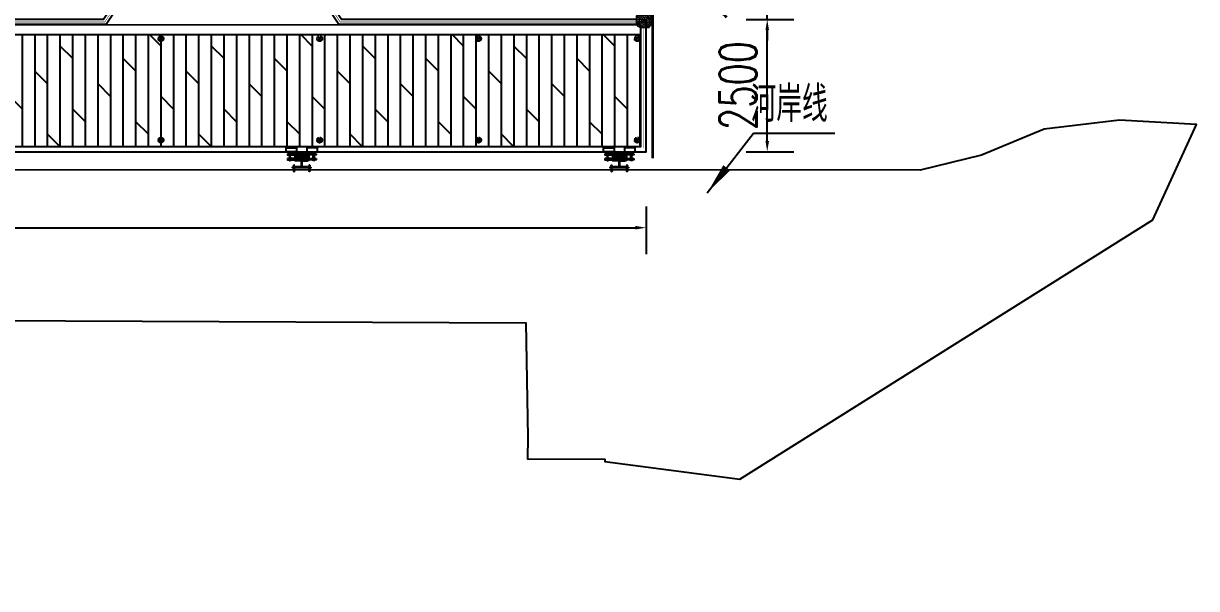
# Model space of a CAD drawing. Extents: x -89702 to 926017, y -610001 to -56924.
# Drawn here: x 78184 to 100343, y -325904 to -315233 of the extents above; entities that cross this region are included whole.
import ezdxf

# ---------------------------------------------------------------- set-up
doc = ezdxf.new("R2010")
doc.units = 0
doc.header["$LTSCALE"] = 10
doc.header["$MEASUREMENT"] = 0
doc.linetypes.add('ACAD_ISO14W100', pattern=[24, 12, -3, 0, -3, 0, -3, 0, -3])
doc.linetypes.add('CENTER', pattern=[2, 1.25, -0.25, 0.25, -0.25])
for name, color, linetype in [('CEN', 1, 'CENTER'), ('DIM_LEAD', 3, 'Continuous'), ('PUB_DIM', 3, 'Continuous'), ('PUB_TEXT', 7, 'Continuous'), ('W-_ANTICOLLISION防撞措施', 6, 'Continuous'), ('W-ALUMINUM_FRAME铝架', 30, 'Continuous'), ('W-MOUNTING固定方式', 5, 'Continuous'), ('W-PLASTIC_RAILINGS塑木栏杆', 6, 'Continuous'), ('W-STEEL_FRAME钢架', 3, 'Continuous'), ('W-WOOD_FLOOR木地板', 30, 'Continuous')]:
    doc.layers.add(name, color=color, linetype=linetype)
doc.layers.add('护舷', color=40, linetype='Continuous', lineweight=15)
doc.layers.add('护角', color=8, linetype='Continuous', lineweight=9)
doc.styles.add('_TCH_DIM', font='SIMPLEX', dxfattribs={"bigfont": 'GBCBIG'})
doc.styles.add('STANDARD_T3', font='simplex.shx', dxfattribs={"width": 0.7, "bigfont": 'gbcbig.shx'})
doc.dimstyles.new('W&&200', dxfattribs={"dimtxt": 700, "dimasz": 200, "dimexe": 500, "dimexo": 600, "dimgap": 200, "dimtad": 1, "dimdec": 0, "dimzin": 0, "dimdsep": 46, "dimtxsty": 'STANDARD_T3', "dimcen": 0.09, "dimclrd": 1, "dimclre": 1, "dimclrt": 7, "dimazin": 2, "dimtfac": 1, "dimtdec": 0, "dimtix": 1, "dimtmove": 2, "dimatfit": 3, "dimfxl": 0, "dimtolj": 1, "dimtzin": 0, "dimarcsym": 0})
pattern_1 = [(315, (-2455400.198, 1604377.926), (5.612660076, 5.612660076), []), (45, (-2455400.198, 1604377.926), (-5.612660076, 5.612660076), [])]
pattern_2 = [(315, (-2455400.198, 1604287.926), (5.612660076, 5.612660076), []), (45, (-2455400.198, 1604287.926), (-5.612660076, 5.612660076), [])]

# ---------------------------------------------------------------- blocks, each defined once
blk = doc.blocks.new('*D1300')
at = {"layer": 'Defpoints', "color": 0, "transparency": 16777216}
for p in [(89944, -315155), (92233, -315155), (89944, -317655)]:
    blk.add_point(p, dxfattribs=at)
at = {"layer": 'W-STEEL_FRAME钢架', "color": 1, "lineweight": -2, "transparency": 16777216}
for p, q in [((91833, -315155), (92733, -315155)), ((92233, -317455), (92233, -315355)), ((91833, -317655), (92733, -317655))]:
    blk.add_line(p, q, dxfattribs=at)
at = {"layer": 'W-STEEL_FRAME钢架', "color": 1, "transparency": 16777216}
for points in [[(92200, -315355), (92267, -315355), (92233, -315155)], [(92200, -317455), (92267, -317455), (92233, -317655)]]:
    blk.add_solid(points, dxfattribs=at)
at = {"layer": 'W-STEEL_FRAME钢架', "color": 7, "transparency": 16777216, "insert": (91683, -316405), "char_height": 700, "attachment_point": 5, "rotation": 90, "style": 'STANDARD_T3'}
blk.add_mtext('\\A1;2500', dxfattribs=at)
blk = doc.blocks.new('*D1305')
at = {"layer": 'Defpoints', "color": 0, "transparency": 16777216}
for p in [(63436, -317656), (89944, -317655), (89944, -319090)]:
    blk.add_point(p, dxfattribs=at)
at = {"layer": 'W-STEEL_FRAME钢架', "color": 1, "lineweight": -2, "transparency": 16777216}
for p, q in [((63436, -318690), (63436, -319590)), ((89944, -318690), (89944, -319590)), ((63636, -319090), (89744, -319090))]:
    blk.add_line(p, q, dxfattribs=at)
at = {"layer": 'W-STEEL_FRAME钢架', "color": 1, "transparency": 16777216}
for points in [[(63636, -319057), (63636, -319124), (63436, -319090)], [(89744, -319056), (89744, -319123), (89944, -319090)]]:
    blk.add_solid(points, dxfattribs=at)
at = {"layer": 'W-STEEL_FRAME钢架', "color": 7, "transparency": 16777216, "insert": (76690, -318540), "char_height": 700, "attachment_point": 5, "rotation": 0.0018, "style": 'STANDARD_T3'}
blk.add_mtext('\\A1;26508', dxfattribs=at)
blk = doc.blocks.new('*D1319')
at = {"layer": 'Defpoints', "color": 0, "transparency": 16777216}
for p in [(83194, -313655), (92233, -313655), (89944, -315155)]:
    blk.add_point(p, dxfattribs=at)
at = {"layer": 'W-STEEL_FRAME钢架', "color": 1, "lineweight": -2, "transparency": 16777216}
for p, q in [((92233, -313455), (92233, -313255)), ((91833, -313655), (92733, -313655)), ((92233, -315155), (92233, -313655)), ((91833, -315155), (92733, -315155)), ((92233, -315355), (92233, -315555))]:
    blk.add_line(p, q, dxfattribs=at)
at = {"layer": 'W-STEEL_FRAME钢架', "color": 1, "transparency": 16777216}
for points in [[(92200, -313455), (92267, -313455), (92233, -313655)], [(92200, -315355), (92267, -315355), (92233, -315155)]]:
    blk.add_solid(points, dxfattribs=at)
at = {"layer": 'W-STEEL_FRAME钢架', "color": 7, "transparency": 16777216, "insert": (91683, -314405), "char_height": 700, "attachment_point": 5, "rotation": 90, "style": 'STANDARD_T3'}
blk.add_mtext('\\A1;1500', dxfattribs=at)
blk = doc.blocks.new('护角')
at = {"layer": '护角', "linetype": 'Continuous', "lineweight": 0}
h = blk.add_hatch(dxfattribs=at)
h.set_pattern_fill('ANGLE', color=40, scale=5, angle=45)
h.set_pattern_definition([(45, (0, 0), (-24.6957, 24.6957), [25.4, -9.525]), (135, (0, 0), (-24.6957, -24.6957), [25.4, -9.525])])
h.paths.add_polyline_path([(229, 177, 0.414214), (177, 229), (0, 229), (0, 100, 0.414214), (100, 0), (229, 0)])
h.paths.add_polyline_path([(177, 280), (67, 280), (0, 229), (177, 229)])
h.paths.add_polyline_path([(177, 280), (177, 229, -0.414214), (229, 177), (280, 177, 0.414214)])
h.paths.add_polyline_path([(280, 177), (229, 177), (229, 0), (280, 65)])
at = {"layer": '护角', "color": 40, "linetype": 'Continuous', "lineweight": 0}
for p, q in [((0, 229), (67, 280)), ((0, 229), (0, 100)), ((177, 229), (0, 229)), ((67, 280), (177, 280)), ((177, 229), (177, 280)), ((100, 0), (229, 0)), ((229, 177), (229, 0)), ((229, 177), (280, 177)), ((229, 0), (280, 65)), ((280, 177), (280, 65))]:
    blk.add_line(p, q, dxfattribs=at)
at = {"layer": '护角', "color": 1, "linetype": 'CENTER', "ltscale": 0.2}
for p, q in [((224, 229), (235, 229)), ((229, 224), (229, 235))]:
    blk.add_line(p, q, dxfattribs=at)
at = {"layer": '护角', "color": 40, "linetype": 'Continuous', "lineweight": 0}
for centre, radius, start, end in [((177, 177), 103, 0, 90), ((177, 177), 52.2, 0, 90), ((100, 100), 100, 180, 270)]:
    blk.add_arc(centre, radius, start, end, dxfattribs=at)
blk = doc.blocks.new('A$Cfe1adb12')
at = {"layer": '护舷', "rotation": 320.3357902113834}
blk.add_blockref('护角', (0, 179), dxfattribs=at)
blk = doc.blocks.new('HW200a')
at = {"layer": 'W-STEEL_FRAME钢架'}
blk.add_lwpolyline([(-1440883, 1205965), (-1440803, 1205965), (-1440803, 1205953), (-1441003, 1205953), (-1441003, 1205965), (-1440923, 1205965, 0.414214), (-1440907, 1205981), (-1440907, 1206125, 0.414214), (-1440923, 1206141), (-1441003, 1206141), (-1441003, 1206153), (-1440803, 1206153), (-1440803, 1206141), (-1440883, 1206141, 0.414214), (-1440899, 1206125), (-1440899, 1205981, 0.414214)], format="xyb", close=True, dxfattribs=at)
blk = doc.blocks.new('NY-M12')
for p, q in [((-1, 0), (0, -2)), ((0, 0), (1, -2))]:
    blk.add_line(p, q)
blk.add_lwpolyline([(11, 0), (-11, 0), (-11, -2), (11, -2)], close=True)
blk = doc.blocks.new('$matou$00000104')
for p, q in [((-61, 6, 0), (-62, 5, 0)), ((-62, -5, 0), (-62, 5, 0)), ((-61, 6, 0), (-57, 5, 0)), ((-61, -6, 0), (-61, 6, 0)), ((-57, 7, 0), (-57, 5, 0)), ((-40, 7, 0), (-54, 9, 0)), ((-47, 1, 0), (-52, 1, 0)), ((-46, 0, 0), (-46, 0, 0)), ((-39, 6, 0), (-40, 7, 0)), ((-40, 5, 0), (-40, 7, 0)), ((-39, 5, 0), (-40, 5, 0)), ((-39, -6, 0), (-39, 6, 0)), ((-37, 7, 0), (-38, 7, 0)), ((-36, -6, 0), (-36, 6, 0)), ((-36, 6, 0), (19, 6, 0)), ((19, 6, 0), (19, 6, 0)), ((19, 6, 0), (19, 6, 0)), ((19, -5, 0), (19, 6, 0)), ((20, 5, 0), (19, 6, 0)), ((19, -6, 0), (19, 6, 0)), ((19, -5, 0), (20, 5, 0)), ((21, 6, 0), (20, 5, 0)), ((20, -4, 0), (21, 4, 0)), ((21, 6, 0), (21, 6, 0)), ((22, 5, 0), (21, 6, 0)), ((21, -5, 0), (22, 5, 0)), ((23, 6, 0), (22, 5, 0)), ((22, -4, 0), (23, 4, 0)), ((23, 6, 0), (23, 6, 0)), ((24, 5, 0), (23, 6, 0)), ((23, -5, 0), (24, 5, 0)), ((25, 6, 0), (24, 5, 0)), ((24, -4, 0), (25, 4, 0)), ((26, 5, 0), (25, 6, 0)), ((25, 6, 0), (25, 6, 0)), ((25, -5, 0), (26, 5, 0)), ((27, 6, 0), (26, 5, 0)), ((26, -4, 0), (26, 4, 0)), ((27, 6, 0), (27, 6, 0)), ((27, 5, 0), (27, 6, 0)), ((27, -5, 0), (28, 5, 0)), ((29, 6, 0), (28, 6, 0)), ((28, 6, 0), (28, 5, 0)), ((28, -5, 0), (29, 5, 0)), ((28, -4, 0), (28, 4, 0)), ((29, 5, 0), (29, 6, 0)), ((30, 6, 0), (30, 6, 0)), ((30, 6, 0), (30, 5, 0)), ((31, 5, 0), (30, 6, 0)), ((30, -5, 0), (31, 5, 0)), ((30, -4, 0), (30, 4, 0)), ((32, 6, 0), (31, 5, 0)), ((31, -4, 0), (32, 4, 0)), ((32, 6, 0), (32, 6, 0)), ((33, 5, 0), (32, 6, 0)), ((32, -5, 0), (33, 5, 0)), ((34, 6, 0), (33, 5, 0)), ((33, -4, 0), (34, 4, 0)), ((34, 6, 0), (34, 6, 0)), ((35, 5, 0), (34, 6, 0)), ((34, -5, 0), (35, 5, 0)), ((36, 6, 0), (35, 5, 0)), ((35, -4, 0), (36, 4, 0)), ((36, 15, 0), (40, 15, 0)), ((36, -15, 0), (36, 15, 0)), ((36, 6, 0), (36, 6, 0)), ((36, 5, 0), (36, 6, 0)), ((36, -5, 0), (37, 5, 0)), ((37, 6, 0), (37, 5, 0)), ((38, 6, 0), (37, 6, 0)), ((37, -4, 0), (37, 4, 0)), ((38, 5, 0), (38, 6, 0)), ((38, -5, 0), (38, 5, 0)), ((39, 6, 0), (39, 6, 0)), ((39, 6, 0), (39, 5, 0)), ((40, 5, 0), (39, 6, 0)), ((39, -4, 0), (39, 4, 0)), ((39, -5, 0), (40, 3, 0)), ((40, 15, 0), (40, -15, 0)), ((48, 10, 0), (42, 10, 0)), ((42, -10, 0), (42, 10, 0)), ((48, 5, 0), (42, 5, 0)), ((48, 10, 0), (49, 9, 0)), ((49, -9, 0), (49, 9, 0)), ((50, 6, 0), (49, 5, 0)), ((49, -4, 0), (50, 4, 0)), ((51, 5, 0), (50, 6, 0)), ((50, 6, 0), (50, 6, 0)), ((50, -5, 0), (51, 5, 0)), ((52, 6, 0), (51, 5, 0)), ((51, -4, 0), (52, 4, 0)), ((52, 6, 0), (52, 6, 0)), ((53, 5, 0), (52, 6, 0)), ((52, -5, 0), (53, 5, 0)), ((54, 6, 0), (53, 5, 0)), ((53, -4, 0), (53, 4, 0)), ((54, 5, 0), (54, 6, 0)), ((54, 6, 0), (54, 6, 0)), ((54, -5, 0), (55, 5, 0)), ((56, 6, 0), (55, 6, 0)), ((55, 6, 0), (55, 5, 0)), ((55, -5, 0), (56, 5, 0)), ((55, -4, 0), (55, 4, 0)), ((57, 6, 0), (56, 5, 0)), ((56, 5, 0), (56, 6, 0)), ((58, 5, 0), (57, 6, 0)), ((57, 6, 0), (57, 6, 0)), ((57, -5, 0), (58, 5, 0)), ((57, -4, 0), (57, 4, 0)), ((59, 5, 0), (58, 5, 0)), ((58, -6, 0), (58, 0, 0)), ((59, 5, 0), (59, 5, 0)), ((59, -5, 0), (59, 5, 0)), ((-61, -6, 0), (-62, -5, 0)), ((-61, -6, 0), (-57, -5, 0)), ((-57, -7, 0), (-57, -5, 0)), ((-40, -7, 0), (-54, -9, 0)), ((-47, -1, 0), (-52, -1, 0)), ((-39, -5, 0), (-40, -5, 0)), ((-40, -5, 0), (-40, -7, 0)), ((-39, -6, 0), (-40, -7, 0)), ((-37, -7, 0), (-38, -7, 0)), ((18, -6, 0), (-36, -6, 0)), ((19, -6, 0), (18, -6, 0)), ((19, -5, 0), (19, -6, 0)), ((21, -5, 0), (20, -6, 0)), ((20, -6, 0), (20, -5, 0)), ((20, -6, 0), (20, -6, 0)), ((22, -6, 0), (21, -5, 0)), ((23, -5, 0), (22, -6, 0)), ((22, -6, 0), (22, -6, 0)), ((24, -6, 0), (23, -5, 0)), ((25, -5, 0), (24, -6, 0)), ((24, -6, 0), (24, -6, 0)), ((26, -6, 0), (25, -5, 0)), ((26, -5, 0), (26, -6, 0)), ((26, -6, 0), (26, -6, 0)), ((27, -6, 0), (27, -5, 0)), ((28, -6, 0), (27, -6, 0)), ((28, -5, 0), (28, -6, 0)), ((30, -5, 0), (29, -6, 0)), ((29, -6, 0), (29, -5, 0)), ((29, -6, 0), (29, -6, 0)), ((31, -6, 0), (30, -5, 0)), ((32, -5, 0), (31, -6, 0)), ((31, -6, 0), (31, -6, 0)), ((33, -6, 0), (32, -5, 0)), ((34, -5, 0), (33, -6, 0)), ((33, -6, 0), (33, -6, 0)), ((35, -6, 0), (34, -5, 0)), ((36, -5, 0), (35, -6, 0)), ((35, -6, 0), (35, -6, 0)), ((37, -6, 0), (36, -5, 0)), ((40, -15, 0), (36, -15, 0)), ((37, -5, 0), (37, -6, 0)), ((37, -6, 0), (37, -6, 0)), ((38, -6, 0), (38, -5, 0)), ((39, -6, 0), (38, -6, 0)), ((39, -5, 0), (39, -6, 0)), ((40, -6, 0), (40, -5, 0)), ((48, -5, 0), (42, -5, 0)), ((48, -10, 0), (42, -10, 0)), ((48, -10, 0), (49, -9, 0)), ((50, -5, 0), (49, -6, 0)), ((51, -6, 0), (50, -5, 0)), ((52, -5, 0), (51, -6, 0)), ((51, -6, 0), (51, -6, 0)), ((53, -6, 0), (52, -5, 0)), ((53, -5, 0), (53, -6, 0)), ((53, -6, 0), (53, -6, 0)), ((54, -6, 0), (54, -5, 0)), ((55, -6, 0), (54, -6, 0)), ((55, -5, 0), (55, -6, 0)), ((56, -6, 0), (56, -5, 0)), ((57, -5, 0), (56, -6, 0)), ((56, -6, 0), (56, -6, 0)), ((58, -6, 0), (57, -5, 0)), ((58, -6, 0), (59, -5, 0))]:
    blk.add_line(p, q)
at = {"extrusion": (0, 0, -1)}
for centre, major_axis, start_param, end_param in [((-54, 7, 0), (-1.71, 1.71), 5.497787, 7.253749), ((-52, 5, 0), (-3.21, 3.21), 3.926991, 5.497787), ((-54, 6, 0), (-0.445, 0.445), 4.712389, 10.995574), ((-47, 0, 0), (0.343, 0.343), -0.785398, 0.785398), ((-47, 0, 0), (0.343, 0.343), -0.785398, 0.785398), ((-38, 6, 0), (0.343, 0.343), 3.926991, 5.497787), ((-37, 6, 0), (0.343, 0.343), -0.785398, 0.785398), ((20, 5, 0), (0.129, 0.129), 1.308997, 3.403392), ((22, 5, 0), (0.129, 0.129), 1.308997, 3.403392), ((24, 5, 0), (0.129, 0.129), 1.308997, 3.403392), ((26, 5, 0), (-0.129, 0.129), 2.879793, 4.974188), ((28, 5, 0), (-0.129, 0.129), 2.879793, 4.974188), ((29, 5, 0), (0.129, 0.129), 1.308997, 3.403392), ((31, 5, 0), (0.129, 0.129), 1.308997, 3.403392), ((33, 5, 0), (-0.129, 0.129), 2.879793, 4.974188), ((35, 5, 0), (-0.129, 0.129), 2.879793, 4.974188), ((37, 5, 0), (-0.129, 0.129), 2.879793, 4.974188), ((38, 5, 0), (-0.129, 0.129), 2.879793, 4.974188), ((45, 8, 0), (-2.94, 2.94), 1.732823, 2.979566), ((31, 0, 0), (12.8, 12.8), 0.489975, 1.080822), ((51, 5, 0), (0.129, 0.129), 1.308997, 3.403392), ((53, 5, 0), (-0.129, 0.129), 2.879793, 4.974188), ((55, 5, 0), (-0.129, 0.129), 2.879793, 4.974188), ((56, 5, 0), (-0.129, 0.129), 2.879793, 4.974188), ((58, 5, 0), (0.129, 0.129), 1.308997, 3.403392), ((-52, -5, 0), (-3.21, 3.21), 5.497787, 7.068583), ((-54, -7, 0), (1.71, 1.71), 2.171029, 3.926991), ((-54, -6, 0), (0.445, 0.445), 3.141593, 9.424778), ((-47, 0, 0), (-0.343, 0.343), 2.356194, 3.926991), ((-38, -6, 0), (0.343, 0.343), 2.356194, 3.926991), ((-37, -6, 0), (-0.343, 0.343), 2.356194, 3.926991), ((19, -5, 0), (-0.129, 0.129), 6.021386, 8.115781), ((21, -5, 0), (0.129, 0.129), 4.45059, 6.544985), ((23, -5, 0), (0.129, 0.129), 4.45059, 6.544985), ((25, -5, 0), (-0.129, 0.129), 6.021386, 8.115781), ((27, -5, 0), (-0.129, 0.129), 6.021386, 8.115781), ((28, -5, 0), (-0.129, 0.129), 6.021386, 8.115781), ((30, -5, 0), (0.129, 0.129), 4.45059, 6.544985), ((32, -5, 0), (0.129, 0.129), 4.45059, 6.544985), ((34, -5, 0), (-0.129, 0.129), 6.021386, 8.115781), ((36, -5, 0), (-0.129, 0.129), 6.021386, 8.115781), ((38, -5, 0), (-0.129, 0.129), 6.021386, 8.115781), ((39, -5, 0), (0.129, 0.129), 4.45059, 6.544985), ((45, -8, 0), (2.94, 2.94), 0.162027, 1.40877), ((50, -5, 0), (0.129, 0.129), 4.45059, 6.544985), ((52, -5, 0), (0.129, 0.129), 4.45059, 6.544985), ((54, -5, 0), (-0.129, 0.129), 6.021386, 8.115781), ((55, -5, 0), (-0.129, 0.129), 6.021386, 8.115781), ((57, -5, 0), (0.129, 0.129), 4.45059, 6.544985)]:
    blk.add_ellipse(centre, major_axis=major_axis, ratio=1, start_param=start_param, end_param=end_param, dxfattribs=at)
for centre in [(-50, 5, 0), (-50, -5, 0)]:
    blk.add_ellipse(centre, major_axis=(0.445, 0.445), ratio=1, dxfattribs=at)
at = {"layer": 'CEN'}
blk.add_line((-66, 0, 0), (66, 0, 0), dxfattribs=at)
at = {"extrusion": (0, 0, -1), "xscale": 1.01056896011507, "yscale": 1.01056896011507, "zscale": -1.010568960117647, "rotation": 90.00000229450367}
blk.add_blockref('NY-M12', (-42, 0, 0), dxfattribs=at)
blk = doc.blocks.new('A$C73597c6a')
h = blk.add_hatch()
h.set_pattern_fill('ANSI37', color=256, scale=5, angle=-90)
h.set_pattern_definition(pattern_1)
h.paths.add_polyline_path([(190, 358, 0.414214), (185, 353), (185, 338), (250, 338), (250, 344), (280, 344), (280, 353, 0.414214), (275, 358)])
h.paths.add_polyline_path([(275, 298, 0.414214), (280, 303), (280, 310), (250, 310), (250, 317), (185, 317), (185, 303, 0.414214), (190, 298)])
h = blk.add_hatch()
h.set_pattern_fill('ANSI37', color=256, scale=5, angle=-90)
h.set_pattern_definition(pattern_2)
h.paths.add_polyline_path([(190, 268, 0.414214), (185, 263), (185, 248), (250, 248), (250, 254), (280, 254), (280, 263, 0.414214), (275, 268)])
h.paths.add_polyline_path([(275, 208, 0.414214), (280, 213), (280, 220), (250, 220), (250, 227), (185, 227), (185, 213, 0.414214), (190, 208)])
h = blk.add_hatch()
h.set_pattern_fill('ANSI37', color=256, scale=5, angle=-90)
h.set_pattern_definition(pattern_1)
h.paths.add_polyline_path([(319, 358, 0.414214), (314, 353), (314, 344), (344, 344), (344, 338), (409, 338), (409, 353, 0.414214), (404, 358)])
h.paths.add_polyline_path([(404, 298, 0.414214), (409, 303), (409, 317), (344, 317), (344, 310), (314, 310), (314, 303, 0.414214), (319, 298)])
h = blk.add_hatch()
h.set_pattern_fill('ANSI37', color=256, scale=5, angle=-90)
h.set_pattern_definition(pattern_2)
h.paths.add_polyline_path([(319, 268, 0.414214), (314, 263), (314, 254), (344, 254), (344, 248), (409, 248), (409, 263, 0.414214), (404, 268)])
h.paths.add_polyline_path([(404, 208, 0.414214), (409, 213), (409, 227), (344, 227), (344, 220), (314, 220), (314, 213, 0.414214), (319, 208)])
for p, q in [((65, 336), (49, 336)), ((65, 319), (49, 319)), ((65, 246), (49, 246)), ((65, 229), (49, 229)), ((80, 336), (96, 336)), ((80, 319), (96, 319)), ((80, 246), (96, 246)), ((80, 229), (96, 229)), ((514, 336), (498, 336)), ((514, 319), (498, 319)), ((514, 246), (498, 246)), ((514, 229), (498, 229)), ((529, 336), (544, 336)), ((529, 319), (544, 319)), ((529, 246), (544, 246)), ((529, 229), (544, 229))]:
    blk.add_line(p, q)
for points in [[(200, 454), (200, 377), (0, 377), (0, 454)], [(394, 454), (394, 377), (594, 377), (594, 454)], [(25, 338), (25, 316), (255, 316), (255, 338)], [(25, 248), (25, 226), (255, 226), (255, 248)], [(64, 310), (51, 310), (49, 311), (49, 344), (51, 345), (64, 345), (65, 344), (65, 311)], [(64, 220), (51, 220), (49, 221), (49, 254), (51, 255), (64, 255), (65, 254), (65, 221)], [(65, 377), (65, 212), (80, 212), (80, 377)], [(81, 310), (94, 310), (96, 311), (96, 344), (94, 345), (81, 345), (80, 344), (80, 311)], [(81, 220), (94, 220), (96, 221), (96, 254), (94, 255), (81, 255), (80, 254), (80, 221)], [(165, 377), (165, 212), (180, 212), (180, 377)], [(250, 338), (250, 317), (185, 317), (185, 338)], [(250, 248), (250, 227), (185, 227), (185, 248)], [(280, 344), (280, 310), (250, 310), (250, 344)], [(280, 254), (280, 220), (250, 220), (250, 254)], [(314, 344), (314, 310), (344, 310), (344, 344)], [(314, 254), (314, 220), (344, 220), (344, 254)], [(569, 338), (569, 316), (339, 316), (339, 338)], [(569, 248), (569, 226), (339, 226), (339, 248)], [(344, 338), (344, 317), (409, 317), (409, 338)], [(344, 248), (344, 227), (409, 227), (409, 248)], [(429, 377), (429, 212), (414, 212), (414, 377)], [(512, 310), (500, 310), (498, 311), (498, 344), (500, 345), (512, 345), (514, 344), (514, 311)], [(512, 220), (500, 220), (498, 221), (498, 254), (500, 255), (512, 255), (514, 254), (514, 221)], [(529, 377), (529, 212), (514, 212), (514, 377)], [(530, 310), (543, 310), (544, 311), (544, 344), (543, 345), (530, 345), (529, 344), (529, 311)], [(530, 220), (543, 220), (544, 221), (544, 254), (543, 255), (530, 255), (529, 254), (529, 221)], [(471, 85), (471, 75), (121, 75), (121, 85)]]:
    blk.add_lwpolyline(points, close=True)
for points in [[(280, 353), (280, 303, -0.414214), (275, 298), (190, 298, -0.414214), (185, 303), (185, 353, -0.414214), (190, 358), (275, 358, -0.414214)], [(280, 263), (280, 213, -0.414214), (275, 208), (190, 208, -0.414214), (185, 213), (185, 263, -0.414214), (190, 268), (275, 268, -0.414214)], [(314, 353), (314, 303, 0.414214), (319, 298), (404, 298, 0.414214), (409, 303), (409, 353, 0.414214), (404, 358), (319, 358, 0.414214)], [(314, 263), (314, 213, 0.414214), (319, 208), (404, 208, 0.414214), (409, 213), (409, 263, 0.414214), (404, 268), (319, 268, 0.414214)]]:
    blk.add_lwpolyline(points, format="xyb", close=True)
for centre, radius, start, end in [((57, 341), 7.29, 143.1301, 216.8699), ((76, 327), 27, 161.0662, 198.9338), ((57, 314), 7.29, 143.1301, 216.8699), ((57, 251), 7.29, 143.1301, 216.8699), ((76, 237), 27, 161.0662, 198.9338), ((57, 224), 7.29, 143.1301, 216.8699), ((58, 341), 7.29, 323.1301, 36.8699), ((38, 327), 27, 341.0662, 18.9338), ((58, 314), 7.29, 323.1301, 36.8699), ((58, 251), 7.29, 323.1301, 36.8699), ((38, 237), 27, 341.0662, 18.9338), ((58, 224), 7.29, 323.1301, 36.8699), ((87, 341), 7.29, 143.1301, 216.8699), ((107, 327), 27, 161.0662, 198.9338), ((87, 314), 7.29, 143.1301, 216.8699), ((87, 251), 7.29, 143.1301, 216.8699), ((107, 237), 27, 161.0662, 198.9338), ((87, 224), 7.29, 143.1301, 216.8699), ((88, 341), 7.29, 323.1301, 36.8699), ((69, 327), 27, 341.0662, 18.9338), ((88, 314), 7.29, 323.1301, 36.8699), ((88, 251), 7.29, 323.1301, 36.8699), ((69, 237), 27, 341.0662, 18.9338), ((88, 224), 7.29, 323.1301, 36.8699), ((505, 341), 7.29, 143.1301, 216.8699), ((525, 327), 27, 161.0662, 198.9338), ((505, 314), 7.29, 143.1301, 216.8699), ((505, 251), 7.29, 143.1301, 216.8699), ((525, 237), 27, 161.0662, 198.9338), ((505, 224), 7.29, 143.1301, 216.8699), ((506, 341), 7.29, 323.1301, 36.8699), ((487, 327), 27, 341.0662, 18.9338), ((506, 314), 7.29, 323.1301, 36.8699), ((506, 251), 7.29, 323.1301, 36.8699), ((487, 237), 27, 341.0662, 18.9338), ((506, 224), 7.29, 323.1301, 36.8699), ((536, 341), 7.29, 143.1301, 216.8699), ((556, 327), 27, 161.0662, 198.9338), ((536, 314), 7.29, 143.1301, 216.8699), ((536, 251), 7.29, 143.1301, 216.8699), ((556, 237), 27, 161.0662, 198.9338), ((536, 224), 7.29, 143.1301, 216.8699), ((537, 341), 7.29, 323.1301, 36.8699), ((517, 327), 27, 341.0662, 18.9338), ((537, 314), 7.29, 323.1301, 36.8699), ((537, 251), 7.29, 323.1301, 36.8699), ((517, 237), 27, 341.0662, 18.9338), ((537, 224), 7.29, 323.1301, 36.8699)]:
    blk.add_arc(centre, radius, start, end)
at = {"yscale": -1, "rotation": 89.99999999999999}
blk.add_blockref('$matou$00000104', (151, 66, 0), dxfattribs=at)
at = {"rotation": 89.99999999999999}
blk.add_blockref('$matou$00000104', (441, 66, 0), dxfattribs=at)
at = {"layer": 'W-STEEL_FRAME钢架', "rotation": 180}
blk.add_blockref('HW200a', (-1440607, 1206238), dxfattribs=at)

msp = doc.modelspace()

# ---------------------------------------------------------------- hatches: boundary and pattern name
at = {"layer": 'W-WOOD_FLOOR木地板'}
h = msp.add_hatch(dxfattribs=at)
h.set_pattern_fill('DOLMIT', color=256, scale=300, angle=90)
h.set_pattern_definition([(90, (-1705612.57, -2916432.7), (-238.122618, 1e-14), []), (135, (-1705612.57, -2916432.7), (-476.24491, -476.24491), [336.75638, -673.512])])
h.paths.add_polyline_path([(89846.5, -315440.3), (43111.9, -315440.3), (44175.1, -318168.9), (46490.4, -317558.6), (49578.5, -317249.3), (49578.5, -320555.3), (62698, -320555.3), (63355.5, -317556.1), (89846.5, -317555.3)])

# ---------------------------------------------------------------- linework, layer by layer
msp.add_lwpolyline([(53028.4, -322634.7), (65992, -322717.5), (65963.7, -325864.7), (68411.7, -325894.9), (68424.9, -324824.5), (72203.4, -324826.3), (72202.9, -325888.6), (74626, -325904.1), (74626.6, -320831.2), (87672.5, -320885.5), (87712.2, -323043), (87705.9, -323451.9), (89164.9, -323460.1), (89164.6, -323505.4), (91714.6, -323838.3), (99518.8, -318943.4), (100342.9, -317141.9), (98889.7, -317060.3), (97466.5, -317227.5), (96282.1, -317719.6), (95123.7, -318005.8), (70617.8, -317995.5), (70043.9, -320957.9), (49050, -320957.9)])
at = {"layer": 'DIM_LEAD'}
for p, q in [((91100.8, -318433.5), (91972.3, -317303.4)), ((91972.3, -317303.4), (93512.9, -317303.4))]:
    msp.add_line(p, q, dxfattribs=at)
msp.add_lwpolyline([(91100.8, -318433.5, 0, 160, 0), (91467.2, -317958.4, 0, 0, 0)], format="xyseb", dxfattribs=at)
at = {"layer": 'PUB_DIM', "color": 3, "linetype": 'ACAD_ISO14W100'}
for p, q in [((80820.5, -315544.8), (80734.6, -315493.7)), ((80806.9, -315478.6), (80748, -315559.4)), ((83820.5, -315544.8), (83734.6, -315493.7)), ((83806.9, -315478.6), (83748, -315559.4)), ((86820.5, -315544.8), (86734.6, -315493.7)), ((86806.9, -315478.6), (86748, -315559.4)), ((89820.5, -315544.8), (89734.6, -315493.7)), ((89806.9, -315478.6), (89748, -315559.4)), ((80820.5, -317408.6), (80734.6, -317459.7)), ((80806.9, -317474.8), (80748, -317394)), ((83820.5, -317408.6), (83734.6, -317459.7)), ((83806.9, -317474.8), (83748, -317394)), ((86820.5, -317408.6), (86734.6, -317459.7)), ((86806.9, -317474.8), (86748, -317394)), ((89820.5, -317408.6), (89734.6, -317459.7)), ((89806.9, -317474.8), (89748, -317394))]:
    msp.add_line(p, q, dxfattribs=at)
for centre in [(80777.6, -315519.1), (83777.6, -315519.1), (86777.6, -315519.1), (89777.6, -315519.1), (80777.6, -317434.3), (83777.6, -317434.3), (86777.6, -317434.3), (89777.6, -317434.3)]:
    msp.add_circle(centre, 50, dxfattribs=at)
at = {"layer": 'W-_ANTICOLLISION防撞措施', "color": 5, "const_width": 50}
msp.add_lwpolyline([(90071.5, -317780.3), (90071.5, -315030.3), (84260.4, -315030.3), (83318.5, -313617.4), (83318.5, -303030.3), (80568.5, -303030.3), (80568.5, -313617.4), (79626.6, -315030.3), (69260.4, -315030.3), (68318.5, -313617.4), (68318.5, -303030.3), (65568.5, -303030.3), (65568.5, -313617.4), (64626.6, -315030.3), (54268.8, -315030.3)], dxfattribs=at)
at = {"layer": 'W-ALUMINUM_FRAME铝架', "color": 0}
for points in [[(34650, -323640.5), (43033.7, -315256.9), (89846.5, -315255.3)], [(34780.8, -323771.4), (43111.9, -315440.3), (89846.5, -315440.3)]]:
    msp.add_lwpolyline(points, dxfattribs=at)
at = {"layer": 'W-PLASTIC_RAILINGS塑木栏杆', "ltscale": 0.5, "const_width": 10}
msp.add_lwpolyline([(89896.5, -317592.3), (89896.5, -315205.3), (84166.8, -315205.3), (83143.5, -313670.4), (83143.5, -303205.3), (80743.5, -303205.3), (80743.5, -313670.4), (79720.3, -315205.3), (69166.8, -315205.3), (68143.5, -313670.4), (68143.5, -303205.3), (65743.5, -303205.3), (65743.5, -313670.4), (64720.3, -315205.3), (54155.7, -315188.1)], dxfattribs=at)
at = {"layer": 'W-STEEL_FRAME钢架'}
for points in [[(49478.5, -320655.3), (62778.5, -320655.3), (63436, -317656.1), (89943.5, -317655.3), (89943.5, -315155.3), (84193.5, -315155.3), (83193.5, -313655.3), (83193.5, -303155.3), (80693.5, -303155.3), (80693.5, -313655.3), (79693.5, -315155.3), (69193.5, -315155.3), (68193.5, -313655.3), (68193.5, -303155.3), (65693.5, -303155.3), (65693.5, -313655.3), (64693.5, -315155.3), (54193.9, -315155.3)], [(49578.5, -320555.3), (62698, -320555.3), (63355.5, -317556.1), (89843.5, -317555.3), (89843.5, -315255.3), (84140, -315255.3), (83093.5, -313685.5), (83093.5, -303255.3), (80793.5, -303255.3), (80793.5, -313685.5), (79747.1, -315255.3), (69140, -315255.3), (68093.5, -313685.5), (68093.5, -303255.3), (65793.5, -303255.3), (65793.5, -313685.5), (64747.1, -315255.3), (54140.4, -315255.3)]]:
    msp.add_lwpolyline(points, dxfattribs=at)

# ---------------------------------------------------------------- block references
at = {"xscale": -1, "rotation": 231.1010461387453}
msp.add_blockref('A$Cfe1adb12', (89628.3, -315205.4), dxfattribs=at)
at = {"layer": 'W-MOUNTING固定方式'}
for p in [(83143.5, -318032.6), (89143.5, -318032.6)]:
    msp.add_blockref('A$C73597c6a', p, dxfattribs=at)

# ---------------------------------------------------------------- texts
at = {"layer": 'PUB_TEXT', "color": 7, "style": '_TCH_DIM'}
msp.add_text('河岸线', height=675.18, dxfattribs=at).set_placement((91917.8, -317093.4))

# ---------------------------------------------------------------- dimensions: what is measured, and where the dimension line sits
at = {"layer": 'W-STEEL_FRAME钢架'}
for base, p1, p2, picture, middle in [((92233.2, -313655.3), (89943.5, -315155.3), (83193.5, -313655.3), '*D1319', (91683.2, -314405.3)), ((92233.2, -315155.3), (89943.5, -317655.3), (89943.5, -315155.3), '*D1300', (91683.2, -316405.3))]:
    dim = msp.add_linear_dim(base=base, p1=p1, p2=p2, angle=90, dimstyle='W&&200', override={"dimfxl": 400, "dimfxlon": 1}, dxfattribs=at)
    dim.commit()
    dim.dimension.update_dxf_attribs({"geometry": picture, "text_midpoint": middle})
dim = msp.add_aligned_dim(p1=(63435.9979, -317656.0835), p2=(89943.5409, -317655.2648), distance=-1434.3808, dimstyle='W&&200', override={"dimfxl": 400, "dimfxlon": 1}, dxfattribs=at)
dim.commit()
dim.dimension.update_dxf_attribs({"geometry": '*D1305', "text_midpoint": (76689.7967, -318540.0549)})

doc.saveas('drawing.dxf')
